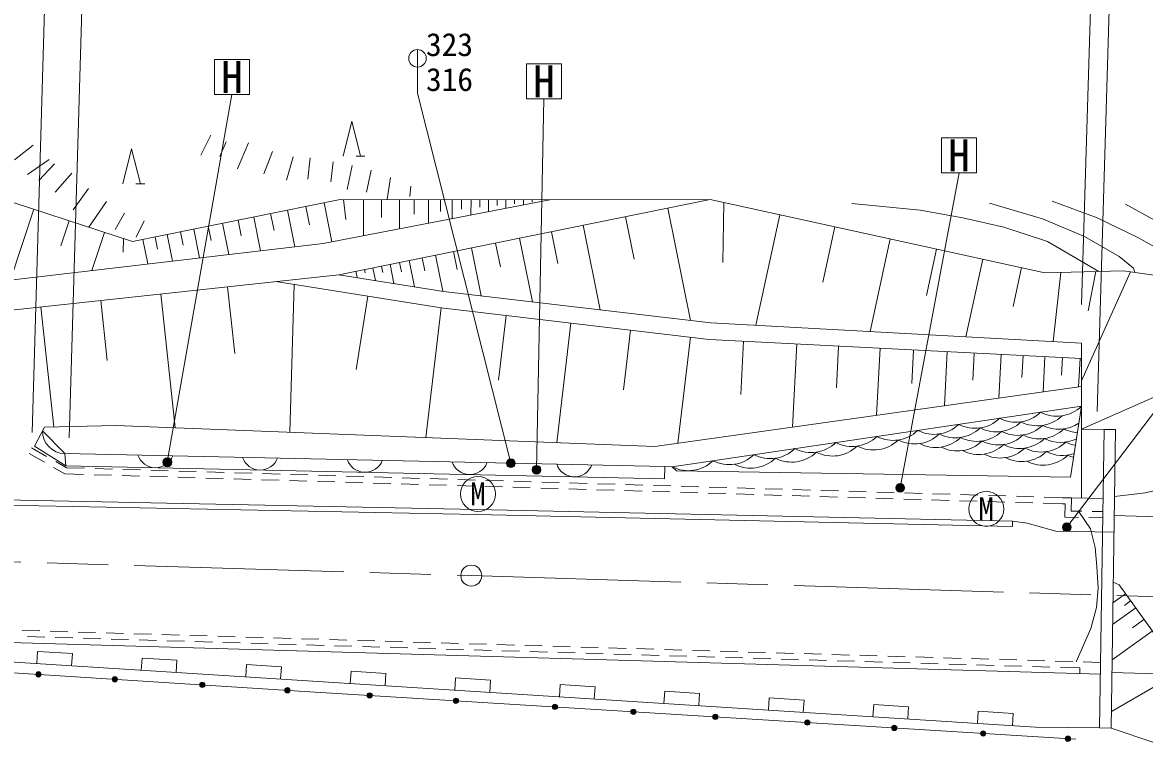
# Model space of a CAD drawing. Units: millimetres at full size, sheet at 1:1000; details may follow other scales. Extents: x 40000 to 680000, y 20000 to 380000.
# Drawn here: x 350466 to 414747, y 275584 to 316818 of the extents above; entities that cross this region are included whole.
import ezdxf
from ezdxf.enums import TextEntityAlignment as Align

# ---------------------------------------------------------------- set-up
doc = ezdxf.new("R2010")
doc.units = ezdxf.units.MM
doc.header["$LTSCALE"] = 1000
doc.linetypes.add('CHAIN', pattern=[18.5, 12, -1.5, 3.5, -1.5])
doc.linetypes.add('DASHED', pattern=[7.5, 6, -1.5])
for name, color, linetype, lineweight in [('M-BGD', 7, 'Continuous', 13), ('M-BGD-EXST', 7, 'Continuous', 13), ('M-BMK', 2, 'CHAIN', 13), ('M-BMK-SRVR', 3, 'Continuous', 13), ('M-STR-HTXT', 7, 'Continuous', 13), ('M-STR-STRC', 7, 'Continuous', 13)]:
    doc.layers.add(name, color=color, linetype=linetype, lineweight=lineweight)
doc.styles.add('ＭＳ ゴシック', font='')
doc.styles.get('ＭＳ ゴシック').set_extended_font_data('MS Gothic')

msp = doc.modelspace()

# ---------------------------------------------------------------- hatches: boundary and pattern name
at = {"layer": 'M-BGD'}
for points in [[(351234, 279486, -1), (351534, 279486, -0.41421), (351384, 279336, -0.41421)], [(355606, 279207, -1), (355906, 279207, -0.41421), (355756, 279057, -0.41421)], [(360619, 278888, -1), (360919, 278888, -0.41421), (360769, 278738, -0.41421)], [(365493, 278577, -1), (365793, 278577, -0.41421), (365643, 278427, -0.41421)], [(370207, 278283, -1), (370507, 278283, -0.41421), (370357, 278133, -0.41421)], [(375151, 277977, -0.41421), (375301, 278127, -0.41421), (375451, 277977, -1)], [(380823, 277625, -1), (381123, 277625, -0.41421), (380973, 277475, -0.41421)], [(385316, 277347, -1), (385616, 277347, -0.41421), (385466, 277197, -0.41421)], [(390009, 277056, -1), (390309, 277056, -0.41421), (390159, 276906, -0.41421)], [(395277, 276729, -1), (395577, 276729, -0.41421), (395427, 276579, -0.41421)], [(400261, 276420, -0.41421), (400411, 276570, -0.41421), (400561, 276420, -1)], [(405353, 276104, -1), (405653, 276104, -0.41421), (405503, 275954, -0.41421)], [(410207, 275803, -1), (410507, 275803, -0.41421), (410357, 275653, -0.41421)]]:
    msp.add_hatch(color=256, dxfattribs=at).paths.add_polyline_path(points)
at = {"layer": 'M-STR-HTXT'}
for points in [[(358985, 291750, -0.41421), (358885, 291411, -0.41421), (358546, 291511, -1)], [(378668, 291696, -0.41421), (378568, 291357, -0.41421), (378229, 291457, -1)], [(380134, 291328, -0.41421), (380034, 290989, -0.41421), (379695, 291089, -1)], [(400963, 290293, -0.41421), (400863, 289954, -0.41421), (400524, 290054, -1)], [(410549, 287944, -0.41421), (410333, 287664, -0.41421), (410053, 287880, -1)]]:
    msp.add_hatch(color=256, dxfattribs=at).paths.add_polyline_path(points)

# ---------------------------------------------------------------- linework, layer by layer
at = {"layer": 'M-BGD'}
for p, q in [((361250, 310364), (360692, 309225)), ((362139, 309988), (361774, 309134)), ((363415, 309920), (362777, 308428)), ((351084, 309799), (350011, 308942)), ((364782, 309430), (364304, 308143)), ((352004, 308970), (350757, 308114)), ((352303, 308726), (351398, 307766)), ((365978, 309122), (365591, 307790)), ((366948, 309074), (366812, 307852)), ((368275, 308842), (368139, 307684)), ((369358, 308635), (369061, 307252)), ((369589, 309158), (370089, 309158)), ((353288, 308181), (352348, 307109)), ((370451, 308361), (370182, 307095)), ((371544, 307941), (371359, 306673)), ((354256, 307311), (353365, 306079)), ((356971, 307577), (357471, 307577)), ((372707, 307447), (372662, 306859)), ((368865, 306675), (368995, 305538)), ((370003, 306674), (370001, 304608)), ((371037, 306674), (371036, 305640)), ((372070, 306673), (372069, 305006)), ((372903, 306672), (372902, 305839)), ((373736, 306671), (373735, 305328)), ((374408, 306671), (374407, 305999)), ((375080, 306670), (375079, 305587)), ((375621, 306670), (375621, 306128)), ((376163, 306669), (376162, 305796)), ((376663, 306669), (376662, 306232)), ((377163, 306669), (377162, 305989)), ((377663, 306668), (377662, 306329)), ((378163, 306668), (378162, 306182)), ((378663, 306667), (378662, 306425)), ((379163, 306667), (379162, 306375)), ((379663, 306667), (379663, 306521)), ((351111, 306120), (349791, 302074)), ((355289, 306571), (354272, 305089)), ((365650, 306068), (366073, 303973)), ((366698, 306279), (366909, 305232)), ((367745, 306491), (368196, 304259)), ((387432, 306183), (388732, 299753)), ((390645, 306500), (390590, 303076)), ((353135, 305460), (352669, 304034)), ((356320, 305895), (355770, 304955)), ((357442, 305450), (356975, 304517)), ((362824, 305497), (363005, 304605)), ((363717, 305677), (364107, 303744)), ((364684, 305873), (364879, 304906)), ((385011, 305694), (385500, 303272)), ((393850, 305801), (392470, 299475)), ((355158, 304800), (354446, 302617)), ((359524, 304831), (359677, 304070)), ((360284, 304984), (360617, 303337)), ((361108, 305151), (361274, 304327)), ((361932, 305317), (362292, 303532)), ((380765, 304835), (381134, 303012)), ((382589, 305204), (383568, 300361)), ((397013, 305112), (396323, 301948)), ((356250, 304444), (356241, 303658)), ((357359, 304394), (357643, 302990)), ((358061, 304535), (358203, 303833)), ((358763, 304677), (359070, 303156)), ((377568, 304189), (377846, 302816)), ((378942, 304467), (379679, 300819)), ((400176, 304422), (399020, 299117)), ((374127, 303493), (374545, 301426)), ((375161, 303702), (375370, 302669)), ((376195, 303911), (376750, 301165)), ((402829, 303844), (402250, 301191)), ((370545, 302769), (370692, 302038)), ((371035, 302868), (371109, 302503)), ((371525, 302967), (371746, 301870)), ((372073, 303078), (372184, 302530)), ((372622, 303189), (372926, 301683)), ((373374, 303341), (373527, 302588)), ((405481, 303265), (404511, 298817)), ((407705, 302780), (407220, 300556)), ((369564, 302571), (369638, 302205)), ((370054, 302670), (370091, 302487)), ((409950, 302509), (409517, 298544)), ((413941, 302532), (411136, 296291)), ((411947, 302552), (411508, 300297)), ((362217, 301684), (362631, 297856)), ((366038, 301815), (365777, 293357)), ((354954, 300898), (355326, 297464)), ((358389, 301270), (359217, 293614)), ((370246, 301147), (369578, 296939)), ((351520, 300527), (352264, 293659)), ((374454, 300479), (373579, 293051)), ((378168, 300041), (377731, 296327)), ((381882, 299603), (381075, 292757)), ((385305, 299200), (384902, 295777)), ((388728, 298797), (388012, 292721)), ((391777, 298567), (391619, 295513)), ((394831, 298410), (394586, 293646)), ((397214, 298287), (397091, 295905)), ((399596, 298165), (399398, 294322)), ((401517, 298066), (401418, 296145)), ((403438, 297967), (403278, 294868)), ((404987, 297887), (404907, 296338)), ((406536, 297807), (406408, 295308)), ((407786, 297743), (407721, 296493)), ((409035, 297678), (408931, 295663)), ((410043, 297626), (409991, 296619)), ((421592, 298174), (411138, 293520)), ((411050, 297574), (410966, 295950)), ((351616, 293426), (352892, 292134)), ((411138, 293520), (412427, 293501)), ((412427, 293519), (412170, 276418)), ((412427, 293519), (413087, 293509)), ((413087, 293509), (412830, 276408)), ((350854, 292136), (351723, 291640)), ((350986, 292464), (351854, 291968)), ((352892, 292134), (387268, 291384)), ((352892, 292134), (352954, 291438)), ((352244, 291343), (352890, 290974)), ((352375, 291671), (352987, 291321)), ((352987, 291321), (354026, 291290)), ((354625, 291272), (355625, 291242)), ((356225, 291224), (357224, 291194)), ((352890, 290974), (353972, 290941)), ((354572, 290923), (355571, 290893)), ((356171, 290875), (357171, 290845)), ((357770, 290827), (358770, 290797)), ((357824, 291176), (358823, 291146)), ((359370, 290779), (360369, 290749)), ((359423, 291128), (360423, 291098)), ((360969, 290731), (361968, 290701)), ((361022, 291080), (362022, 291050)), ((362568, 290683), (363568, 290653)), ((362622, 291032), (363621, 291001)), ((364167, 290635), (365167, 290605)), ((364221, 290983), (365221, 290953)), ((365767, 290587), (366766, 290557)), ((365820, 290935), (366820, 290905)), ((367420, 290887), (368419, 290857)), ((369019, 290839), (370018, 290809)), ((370618, 290791), (371618, 290761)), ((372217, 290743), (373217, 290713)), ((373817, 290695), (374816, 290665)), ((375416, 290647), (376416, 290617)), ((377015, 290599), (378015, 290569)), ((378615, 290551), (379614, 290521)), ((367366, 290539), (368365, 290509)), ((368965, 290491), (369965, 290461)), ((370564, 290443), (371564, 290413)), ((372164, 290395), (373163, 290364)), ((373763, 290346), (374763, 290316)), ((375362, 290298), (376362, 290268)), ((376962, 290250), (377961, 290220)), ((378561, 290202), (379560, 290172)), ((380160, 290154), (381160, 290124)), ((380214, 290503), (381213, 290473)), ((381759, 290106), (382759, 290076)), ((381813, 290455), (382813, 290425)), ((383359, 290058), (384358, 290028)), ((383412, 290407), (384412, 290376)), ((384958, 290010), (385958, 289980)), ((385012, 290358), (386011, 290328)), ((386557, 289962), (387557, 289932)), ((386611, 290310), (387610, 290280)), ((388157, 289914), (389156, 289884)), ((388210, 290262), (389210, 290232)), ((389809, 290214), (390809, 290184)), ((391409, 290166), (392408, 290136)), ((393008, 290118), (394008, 290088)), ((394607, 290070), (395607, 290040)), ((396207, 290022), (397206, 289992)), ((397806, 289974), (398805, 289944)), ((399405, 289926), (400405, 289896)), ((389756, 289866), (390755, 289836)), ((391355, 289818), (392355, 289788)), ((392954, 289770), (393954, 289739)), ((394554, 289721), (395553, 289691)), ((396153, 289673), (397152, 289643)), ((397752, 289625), (398752, 289595)), ((399351, 289577), (400351, 289547)), ((400951, 289529), (401950, 289499)), ((401004, 289878), (402004, 289848)), ((402550, 289481), (403550, 289451)), ((402604, 289830), (403603, 289800)), ((404149, 289433), (405149, 289403)), ((404203, 289782), (405203, 289751)), ((405749, 289385), (406748, 289355)), ((405802, 289733), (406802, 289703)), ((407348, 289337), (408347, 289307)), ((407402, 289685), (408401, 289655)), ((408947, 289289), (410030, 289256)), ((409001, 289637), (410039, 289606)), ((410039, 289606), (410554, 289593)), ((410554, 289593), (410535, 288836)), ((410554, 289593), (412368, 289566)), ((410030, 289256), (410195, 289252)), ((410195, 289252), (410176, 288491)), ((410535, 288836), (411146, 288826)), ((411745, 288817), (412356, 288808)), ((410176, 288491), (410964, 288479)), ((411564, 288470), (412351, 288458)), ((413657, 284102), (412938, 283587)), ((413948, 283696), (413589, 283438)), ((414240, 283290), (412919, 282343)), ((317595, 282247), (412216, 279509)), ((414713, 282630), (414053, 282156)), ((350459, 282007), (351459, 281978)), ((350749, 281649), (351749, 281619)), ((352059, 281960), (353058, 281930)), ((352349, 281601), (353348, 281571)), ((353658, 281912), (354658, 281882)), ((353948, 281553), (354948, 281524)), ((355257, 281864), (356257, 281835)), ((356857, 281817), (357856, 281787)), ((358456, 281769), (359455, 281739)), ((360055, 281722), (361055, 281692)), ((361654, 281674), (362654, 281644)), ((363254, 281626), (364253, 281597)), ((364853, 281579), (365853, 281549)), ((415187, 281970), (412889, 280321)), ((355547, 281506), (356547, 281476)), ((357147, 281458), (358146, 281428)), ((358746, 281410), (359745, 281381)), ((360345, 281363), (361345, 281333)), ((361944, 281315), (362944, 281285)), ((363544, 281268), (364543, 281238)), ((365143, 281220), (366143, 281190)), ((366452, 281531), (367452, 281501)), ((366742, 281172), (367742, 281143)), ((368052, 281483), (369051, 281454)), ((368342, 281125), (369341, 281095)), ((369651, 281436), (370650, 281406)), ((369941, 281077), (370940, 281047)), ((371250, 281388), (372250, 281358)), ((371540, 281029), (372540, 281000)), ((372849, 281341), (373849, 281311)), ((373140, 280982), (374139, 280952)), ((374449, 281293), (375448, 281263)), ((374739, 280934), (375738, 280904)), ((376048, 281245), (377048, 281216)), ((377647, 281198), (378647, 281168)), ((379247, 281150), (380246, 281120)), ((380846, 281102), (381845, 281073)), ((382445, 281055), (383445, 281025)), ((384045, 281007), (385044, 280977)), ((385644, 280960), (386643, 280930)), ((387243, 280912), (388243, 280882)), ((351330, 280806), (351286, 280107)), ((353326, 280679), (351330, 280806)), ((353282, 279980), (353326, 280679)), ((357318, 280425), (357274, 279727)), ((359314, 280299), (357318, 280425)), ((359270, 279600), (359314, 280299)), ((376338, 280887), (377338, 280857)), ((377937, 280839), (378937, 280809)), ((379537, 280791), (380536, 280762)), ((381136, 280744), (382136, 280714)), ((382735, 280696), (383735, 280666)), ((384335, 280648), (385334, 280619)), ((385934, 280601), (386933, 280571)), ((387533, 280553), (388533, 280523)), ((388842, 280864), (389842, 280835)), ((389132, 280506), (390132, 280476)), ((390442, 280817), (391441, 280787)), ((390732, 280458), (391731, 280428)), ((392041, 280769), (393041, 280739)), ((392331, 280410), (393331, 280381)), ((393640, 280722), (394640, 280692)), ((393930, 280363), (394930, 280333)), ((395240, 280674), (396239, 280644)), ((395530, 280315), (396529, 280285)), ((396839, 280626), (397838, 280597)), ((397129, 280267), (398128, 280238)), ((398438, 280579), (399438, 280549)), ((400037, 280531), (401037, 280501)), ((401637, 280483), (402636, 280454)), ((403236, 280436), (404236, 280406)), ((404835, 280388), (405835, 280358)), ((406435, 280341), (407434, 280311)), ((408034, 280293), (409033, 280263)), ((363306, 280045), (363261, 279346)), ((365302, 279918), (363306, 280045)), ((365257, 279220), (365302, 279918)), ((369294, 279665), (369249, 278966)), ((371290, 279538), (369294, 279665)), ((398728, 280220), (399728, 280190)), ((400327, 280172), (401327, 280142)), ((401927, 280125), (402926, 280095)), ((403526, 280077), (404526, 280047)), ((405125, 280029), (406125, 280000)), ((406725, 279982), (407724, 279952)), ((408324, 279934), (409323, 279904)), ((409633, 280245), (410633, 280216)), ((409923, 279887), (411042, 279853)), ((411232, 280198), (412226, 280168)), ((371245, 278839), (371290, 279538)), ((375282, 279284), (375237, 278586)), ((377278, 279158), (375282, 279284)), ((377233, 278459), (377278, 279158)), ((416712, 279592), (412845, 277364)), ((381270, 278904), (381225, 278205)), ((383266, 278777), (381270, 278904)), ((383221, 278079), (383266, 278777)), ((387258, 278524), (387213, 277825)), ((389254, 278397), (387258, 278524)), ((389209, 277698), (389254, 278397)), ((393246, 278143), (393201, 277445)), ((395241, 278017), (393246, 278143)), ((395197, 277318), (395241, 278017)), ((399233, 277763), (399189, 277064)), ((401229, 277636), (399233, 277763)), ((401185, 276938), (401229, 277636)), ((405221, 277383), (405177, 276684)), ((407217, 277256), (405221, 277383)), ((407173, 276557), (407217, 277256)), ((412170, 276418), (412830, 276408))]:
    msp.add_line(p, q, dxfattribs=at)
at = {"layer": 'M-BGD', "linetype": 'DASHED'}
for p, q in [((576022, 283456), (413013, 288581)), ((411042, 279853), (411033, 279543))]:
    msp.add_line(p, q, dxfattribs=at)
at = {"layer": 'M-BGD'}
for points in [[(308336, 308955), (312967, 309032), (314963, 311207), (326662, 314096), (356769, 304274), (368660, 306675), (380669, 306666), (389854, 306673), (409038, 302490), (413540, 302586), (415279, 302352), (417372, 301659), (419024, 300713), (420688, 299408), (421950, 297685), (422886, 295713), (423298, 293742), (423389, 291854), (414782, 289879), (413030, 289682)], [(368839, 309158), (369339, 311158), (369839, 309158)], [(308085, 307303), (312909, 307306), (316387, 307720), (320716, 307876), (327503, 309330), (348775, 301955), (367692, 304162), (380669, 306666)], [(356221, 307577), (356721, 309577), (357221, 307577)], [(321751, 305583), (322200, 306425), (328218, 307783), (338526, 303440), (347702, 300114), (368584, 302373), (389854, 306673)], [(397971, 306442), (401887, 306062), (404336, 305623), (406693, 305094), (409190, 304270), (412134, 302556)], [(405861, 306467), (408897, 305577), (411302, 304562), (413289, 303412), (414111, 302747), (414188, 302499)], [(409463, 306576), (412038, 305638), (414371, 304506), (416009, 303588), (417478, 302463), (418644, 301237), (418748, 300870)], [(413658, 306410), (415363, 305487), (417068, 304316), (418833, 302856), (421051, 300644), (422800, 298611), (425277, 295972), (428516, 292951), (430717, 291247), (432406, 290268), (434420, 289319), (436334, 288700), (438080, 288366), (439963, 288231), (441686, 288245)], [(368584, 302373), (374580, 301420), (389895, 299616), (411134, 298455), (411141, 289584)], [(364982, 301983), (374450, 300479), (389814, 298669), (411135, 297570)], [(351158, 292560), (351732, 293645), (355816, 293747), (386702, 292537), (411136, 295973)], [(387268, 291384), (387683, 291375), (411137, 294843)], [(387683, 291375), (387937, 291137), (410503, 290773), (411137, 294843)], [(351158, 292560), (352954, 291438), (387252, 290690), (387268, 291384)], [(347535, 289520), (376481, 288935), (407182, 288254)], [(347529, 289221), (376475, 288635), (407175, 287954)], [(410954, 288829), (411648, 287824), (411909, 286744), (412008, 285664), (412098, 284418), (411990, 283320), (411665, 282123), (410837, 280209)], [(407175, 287954), (407182, 288254), (408024, 288144), (409667, 287683), (412999, 287633)], [(412956, 284777), (413296, 284606), (415976, 280870), (416998, 279095), (417535, 278569), (423283, 275803), (424778, 275665), (427210, 276212), (428770, 276542)], [(412830, 276408), (415328, 275569), (418882, 274005), (422120, 271800), (423918, 270256), (428770, 276542), (429737, 277591), (433024, 280182), (436400, 282361), (440527, 284502)], [(412170, 276418), (408505, 276473), (317595, 282247)], [(317092, 281670), (366622, 278515), (410814, 275775)]]:
    msp.add_lwpolyline(points, dxfattribs=at)
at = {"layer": 'M-BGD', "linetype": 'DASHED'}
msp.add_lwpolyline([(412878, 279589), (434562, 279000), (566693, 274892), (575897, 274730)], dxfattribs=at)
at = {"layer": 'M-BGD'}
for centre in [(351384, 279486), (355756, 279207), (360769, 278888), (365643, 278577), (370357, 278283), (375301, 277977), (380973, 277625), (385466, 277347), (390159, 277056), (395427, 276729), (400411, 276420), (405503, 276104), (410357, 275803)]:
    msp.add_circle(centre, 150, dxfattribs=at)
for centre, radius, start, end in [((407376, 295967), 2041, 242.90163, 313.92308), ((409721, 296313), 2041, 242.90163, 313.92308), ((402685, 295273), 2041, 242.90163, 313.92308), ((405030, 295620), 2041, 242.90163, 313.92308), ((406258, 295418), 2041, 242.90163, 313.92308), ((408604, 295764), 2041, 242.90163, 313.92308), ((409832, 295562), 2041, 242.90163, 304.45365), ((352909, 293427), 1293, 180.02204, 269.24479), ((400339, 294926), 2041, 242.90163, 313.92308), ((401568, 294724), 2041, 242.90163, 313.92308), ((403913, 295071), 2041, 242.90163, 313.92308), ((405141, 294869), 2041, 242.90163, 313.92308), ((406369, 294667), 2041, 242.90163, 313.92308), ((407487, 295216), 2041, 242.90163, 313.92308), ((408715, 295013), 2041, 242.90163, 313.92308), ((411060, 295360), 2041, 242.90163, 265.50773), ((395649, 294232), 2041, 242.90163, 313.92308), ((396877, 294030), 2041, 242.90163, 313.92308), ((397994, 294579), 2041, 242.90163, 313.92308), ((399222, 294377), 2041, 242.90163, 313.92308), ((402796, 294522), 2041, 242.90163, 313.92308), ((404024, 294320), 2041, 242.90163, 313.92308), ((405252, 294118), 2041, 242.90163, 313.92308), ((407598, 294465), 2041, 242.90163, 313.92308), ((408826, 294262), 2041, 242.90163, 313.92308), ((409943, 294811), 2041, 242.90163, 296.28349), ((411171, 294609), 2041, 242.90163, 259.1787), ((358090, 292385), 1064, 198.76625, 338.73433), ((364089, 292254), 1064, 198.76625, 338.73433), ((390958, 293539), 2041, 242.90163, 313.92308), ((392186, 293336), 2041, 242.90163, 313.92308), ((393303, 293885), 2041, 242.90163, 313.92308), ((394531, 293683), 2041, 242.90163, 313.92308), ((406481, 293916), 2041, 242.90163, 313.92308), ((407709, 293714), 2041, 242.90163, 313.92308), ((408937, 293511), 2041, 242.90163, 313.92308), ((410054, 294060), 2041, 242.90163, 288.86681), ((411282, 293858), 2041, 242.90163, 252.82539), ((370088, 292123), 1064, 198.76625, 338.73433), ((376086, 291992), 1064, 198.76625, 338.73433), ((382085, 291861), 1064, 198.76625, 338.73433), ((388612, 293192), 2041, 242.90163, 313.92308)]:
    msp.add_arc(centre, radius, start, end, dxfattribs=at)
at = {"layer": 'M-BGD-EXST'}
for centre in [(376563, 289820), (405680, 288964)]:
    msp.add_circle(centre, 1000, dxfattribs=at)
at = {"layer": 'M-BMK'}
msp.add_lwpolyline([(282908, 287919), (376180, 285143), (476030, 282052), (575959, 279093)], dxfattribs=at)
at = {"layer": 'M-BMK-SRVR'}
msp.add_circle((376180, 285143), 600, dxfattribs=at)
at = {"layer": 'M-STR-HTXT'}
for p, q in [((351020, 293346), (352157, 331740)), ((353141, 293041), (354137, 326679)), ((411143, 300675), (411863, 324970)), ((412030, 294550), (412930, 324938)), ((358766, 291631), (362471, 312694)), ((378449, 291576), (373096, 312763)), ((379915, 291208), (380341, 312447)), ((400743, 290174), (404118, 308208)), ((410301, 287912), (425509, 307980))]:
    msp.add_line(p, q, dxfattribs=at)
for centre in [(358766, 291631), (378449, 291576), (379915, 291208), (400743, 290174), (410301, 287912)]:
    msp.add_circle(centre, 250, dxfattribs=at)
at = {"layer": 'M-STR-STRC'}
msp.add_line((373096, 312763), (373096, 315263), dxfattribs=at)
for points in [[(361471, 312694), (363471, 312694), (363471, 314694), (361471, 314694)], [(379341, 312447), (381341, 312447), (381341, 314447), (379341, 314447)], [(403118, 308208), (405118, 308208), (405118, 310208), (403118, 310208)]]:
    msp.add_lwpolyline(points, close=True, dxfattribs=at)
msp.add_circle((373096, 314763), 500, dxfattribs=at)

# ---------------------------------------------------------------- texts
at = {"layer": 'M-BGD-EXST', "style": 'ＭＳ ゴシック'}
for p in [(376563, 289820), (405680, 288964)]:
    msp.add_text('M', height=1320, dxfattribs=at).set_placement(p, align=Align.MIDDLE_CENTER)
at = {"layer": 'M-STR-STRC', "style": 'ＭＳ ゴシック'}
for s, p in [('323', (373584, 315553)), ('316', (373584, 313553))]:
    msp.add_text(s, height=1320, dxfattribs=at).set_placement(p, align=Align.MIDDLE_LEFT)
for p in [(362471, 313694), (380341, 313447), (404118, 309208)]:
    msp.add_text('H', height=1833, dxfattribs=at).set_placement(p, align=Align.MIDDLE_CENTER)

doc.saveas('drawing.dxf')
